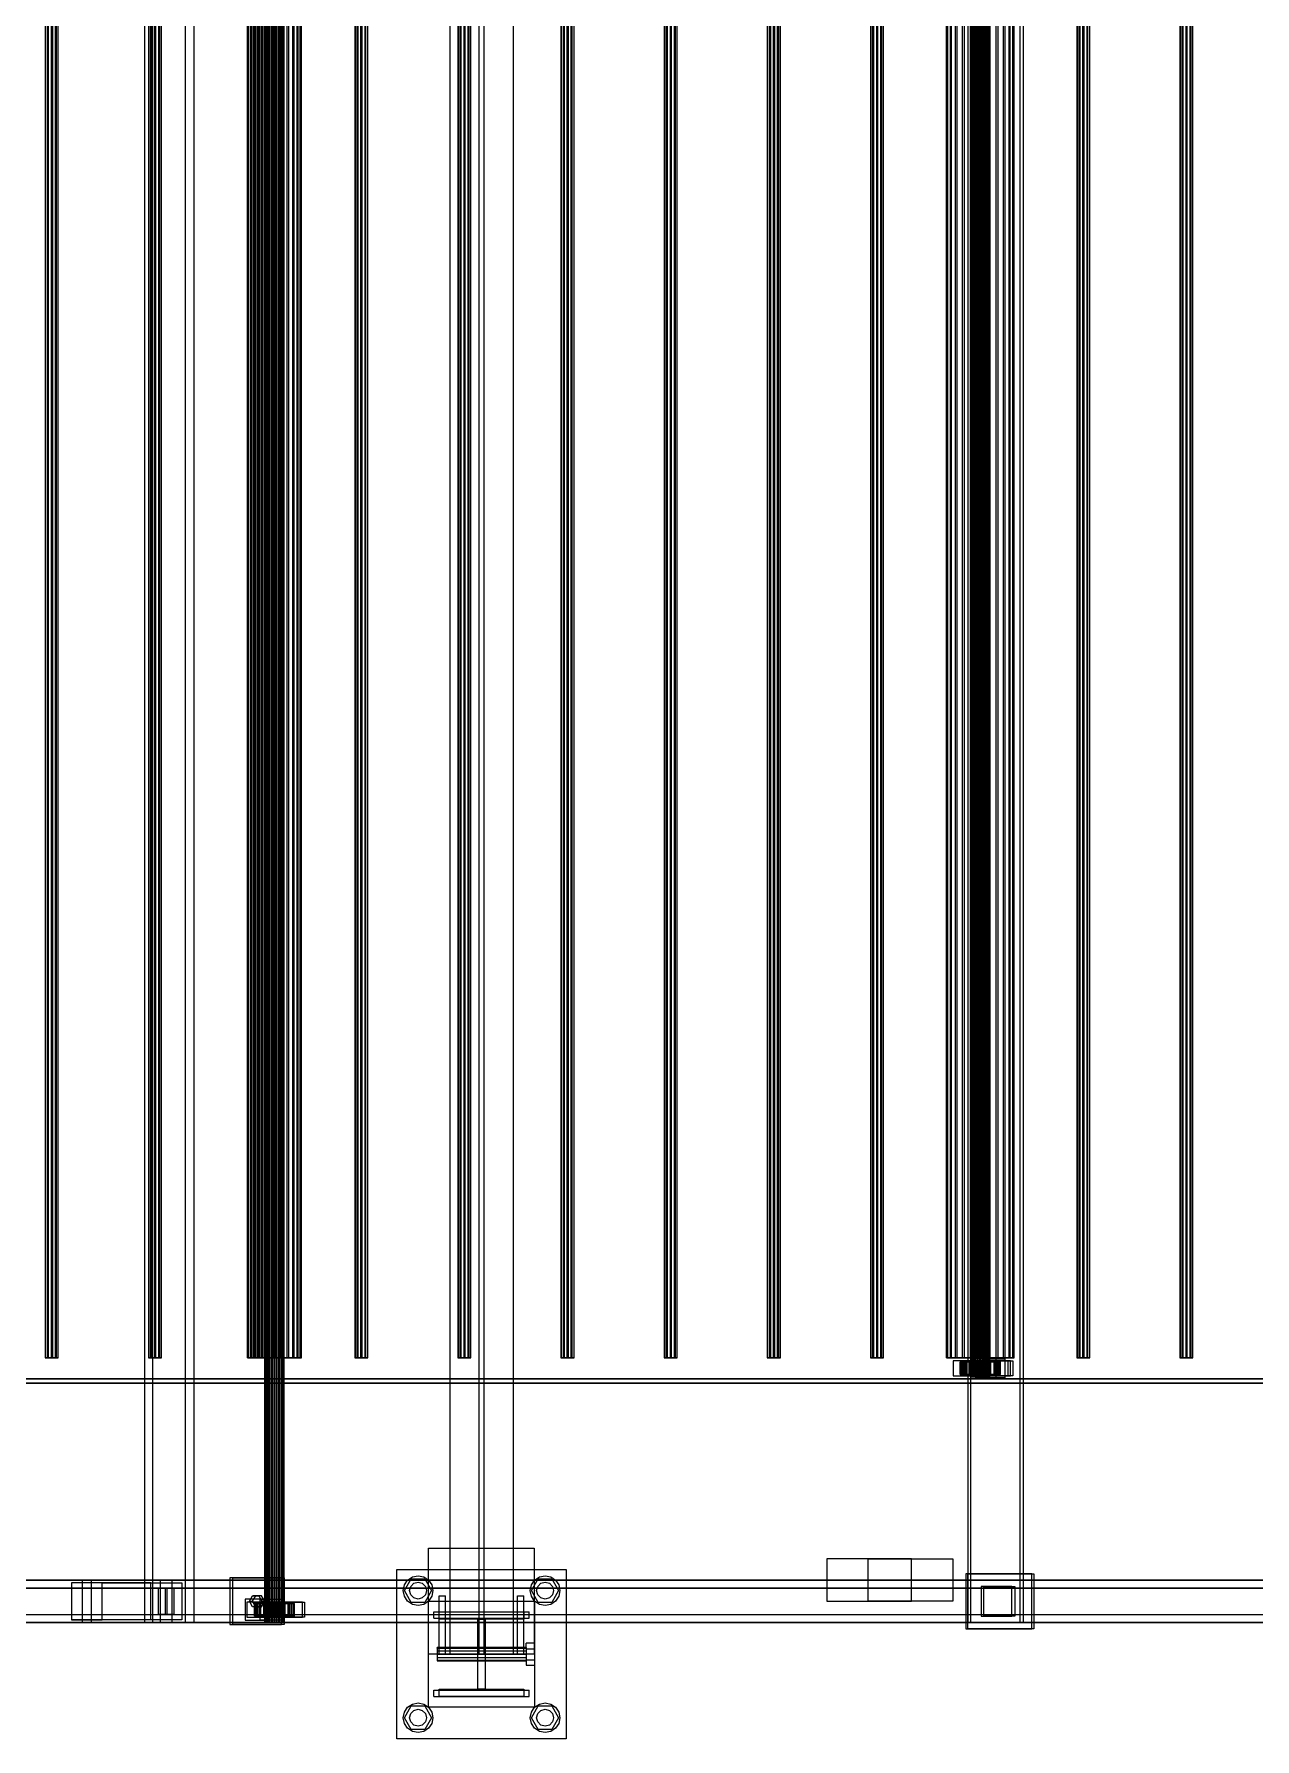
# Model space of a CAD drawing. Header units: millimetres. Extents: x -1970 to 59977, y -65068 to 6837.
# Drawn here: x 29737 to 30891, y -19610 to -18000 of the extents above; entities that cross this region are included whole.
import ezdxf

# ---------------------------------------------------------------- set-up
doc = ezdxf.new("R2010")
doc.units = ezdxf.units.MM
doc.layers.add('superior_C03', color=7, linetype='Continuous', lineweight=0)

msp = doc.modelspace()

# ---------------------------------------------------------------- linework, layer by layer
at = {"layer": 'superior_C03'}
for p, q in [((30130.182, -16470), (30130.182, -19530)), ((30157.682, -16470), (30157.682, -19530)), ((30162.682, -19530), (30162.682, -16470)), ((30190.182, -19530), (30190.182, -16470)), ((29841.618, -16500), (29841.618, -19500)), ((29849.479, -19500), (29849.479, -16500)), ((29880.597, -19500), (29880.597, -16500)), ((29888.457, -16500), (29888.457, -19500)), ((29955.565, -19500), (29955.565, -16500)), ((29955.789, -19500), (29955.789, -16500)), ((29955.954, -19500), (29955.954, -16500)), ((29956.611, -19500), (29956.611, -16500)), ((29956.929, -19500), (29956.929, -16500)), ((29957.975, -19500), (29957.975, -16500)), ((29958.424, -19500), (29958.424, -16500)), ((29959.787, -19500), (29959.787, -16500)), ((29960.337, -19500), (29960.337, -16500)), ((29961.925, -19500), (29961.925, -16500)), ((29962.538, -19500), (29962.538, -16500)), ((29964.242, -19500), (29964.242, -16500)), ((29964.877, -19500), (29964.877, -16500)), ((29966.581, -19500), (29966.581, -16500)), ((29967.194, -19500), (29967.194, -16500)), ((29968.782, -19500), (29968.782, -16500)), ((29969.332, -19500), (29969.332, -16500)), ((29970.695, -19500), (29970.695, -16500)), ((29971.144, -19500), (29971.144, -16500)), ((29972.19, -19500), (29972.19, -16500)), ((29972.508, -19500), (29972.508, -16500)), ((29973.165, -19500), (29973.165, -16500)), ((29973.33, -16500), (29973.33, -19500)), ((29973.554, -19500), (29973.554, -16500)), ((30619.631, -16500), (30619.631, -19500)), ((30622.326, -19500), (30622.326, -16500)), ((30669.133, -19500), (30669.133, -16500)), ((30671.828, -16500), (30671.828, -19500)), ((30622.362, -19268), (30622.362, -16732)), ((30622.587, -19268), (30622.587, -16732)), ((30622.751, -19268), (30622.751, -16732)), ((30623.409, -19268), (30623.409, -16732)), ((30623.726, -19268), (30623.726, -16732)), ((30624.772, -19268), (30624.772, -16732)), ((30625.221, -19268), (30625.221, -16732)), ((30626.585, -19268), (30626.585, -16732)), ((30627.135, -19268), (30627.135, -16732)), ((30628.722, -19268), (30628.722, -16732)), ((30629.336, -19268), (30629.336, -16732)), ((30631.039, -19268), (30631.039, -16732)), ((30631.674, -19268), (30631.674, -16732)), ((30633.378, -19268), (30633.378, -16732)), ((30633.991, -19268), (30633.991, -16732)), ((30635.579, -19268), (30635.579, -16732)), ((30636.129, -19268), (30636.129, -16732)), ((30637.492, -19268), (30637.492, -16732)), ((30637.941, -19268), (30637.941, -16732)), ((30638.987, -19268), (30638.987, -16732)), ((30639.305, -19268), (30639.305, -16732)), ((30639.963, -19268), (30639.963, -16732)), ((30640.127, -16732), (30640.127, -19268)), ((30640.351, -19268), (30640.351, -16732)), ((29747.943, -16750), (29747.943, -19250)), ((29748.286, -16750), (29748.286, -19250)), ((29749.963, -16750), (29749.963, -19250)), ((29750.862, -16750), (29750.862, -19250)), ((29753.575, -16750), (29753.575, -19250)), ((29754.686, -16750), (29754.686, -19250)), ((29757.399, -16750), (29757.399, -19250)), ((29758.298, -16750), (29758.298, -19250)), ((29759.975, -16750), (29759.975, -19250)), ((29760.318, -19250), (29760.318, -16750)), ((29845.388, -16750), (29845.388, -19250)), ((29845.732, -16750), (29845.732, -19250)), ((29847.408, -16750), (29847.408, -19250)), ((29848.308, -16750), (29848.308, -19250)), ((29851.02, -16750), (29851.02, -19250)), ((29852.132, -16750), (29852.132, -19250)), ((29854.845, -16750), (29854.845, -19250)), ((29855.744, -16750), (29855.744, -19250)), ((29857.42, -16750), (29857.42, -19250)), ((29857.764, -19250), (29857.764, -16750)), ((29939.175, -19250), (29939.175, -16750)), ((29939.808, -19250), (29939.808, -16750)), ((29940.272, -19250), (29940.272, -16750)), ((29942.128, -19250), (29942.128, -16750)), ((29942.834, -16750), (29942.834, -19250)), ((29943.024, -19250), (29943.024, -16750)), ((29943.178, -16750), (29943.178, -19250)), ((29944.854, -16750), (29944.854, -19250)), ((29945.753, -16750), (29945.753, -19250)), ((29945.976, -19250), (29945.976, -16750)), ((29947.244, -19250), (29947.244, -16750)), ((29948.466, -16750), (29948.466, -19250)), ((29949.578, -16750), (29949.578, -19250)), ((29951.091, -19250), (29951.091, -16750)), ((29952.29, -16750), (29952.29, -19250)), ((29952.644, -19250), (29952.644, -16750)), ((29953.19, -16750), (29953.19, -19250)), ((29954.866, -16750), (29954.866, -19250)), ((29955.21, -19250), (29955.21, -16750)), ((29957.124, -19250), (29957.124, -16750)), ((29958.855, -19250), (29958.855, -16750)), ((29963.663, -19250), (29963.663, -16750)), ((29965.456, -19250), (29965.456, -16750)), ((29970.264, -19250), (29970.264, -16750)), ((29971.995, -19250), (29971.995, -16750)), ((29976.475, -19250), (29976.475, -16750)), ((29978.028, -19250), (29978.028, -16750)), ((29981.875, -19250), (29981.875, -16750)), ((29983.143, -19250), (29983.143, -16750)), ((29986.095, -19250), (29986.095, -16750)), ((29986.991, -19250), (29986.991, -16750)), ((29988.847, -19250), (29988.847, -16750)), ((29989.311, -16750), (29989.311, -19250)), ((29989.944, -19250), (29989.944, -16750)), ((30040.28, -16750), (30040.28, -19250)), ((30040.623, -16750), (30040.623, -19250)), ((30042.3, -16750), (30042.3, -19250)), ((30043.199, -16750), (30043.199, -19250)), ((30045.912, -16750), (30045.912, -19250)), ((30047.023, -16750), (30047.023, -19250)), ((30049.736, -16750), (30049.736, -19250)), ((30050.635, -16750), (30050.635, -19250)), ((30052.312, -16750), (30052.312, -19250)), ((30052.655, -19250), (30052.655, -16750)), ((30137.725, -16750), (30137.725, -19250)), ((30138.069, -16750), (30138.069, -19250)), ((30139.745, -16750), (30139.745, -19250)), ((30140.645, -16750), (30140.645, -19250)), ((30143.357, -16750), (30143.357, -19250)), ((30144.469, -16750), (30144.469, -19250)), ((30147.182, -16750), (30147.182, -19250)), ((30148.081, -16750), (30148.081, -19250)), ((30149.757, -16750), (30149.757, -19250)), ((30150.101, -19250), (30150.101, -16750)), ((30235.171, -16750), (30235.171, -19250)), ((30235.515, -16750), (30235.515, -19250)), ((30237.191, -16750), (30237.191, -19250)), ((30238.09, -16750), (30238.09, -19250)), ((30240.803, -16750), (30240.803, -19250)), ((30241.915, -16750), (30241.915, -19250)), ((30244.627, -16750), (30244.627, -19250)), ((30245.527, -16750), (30245.527, -19250)), ((30247.203, -16750), (30247.203, -19250)), ((30247.547, -19250), (30247.547, -16750)), ((30332.617, -16750), (30332.617, -19250)), ((30332.96, -16750), (30332.96, -19250)), ((30334.637, -16750), (30334.637, -19250)), ((30335.536, -16750), (30335.536, -19250)), ((30338.249, -16750), (30338.249, -19250)), ((30339.36, -16750), (30339.36, -19250)), ((30342.073, -16750), (30342.073, -19250)), ((30342.972, -16750), (30342.972, -19250)), ((30344.649, -16750), (30344.649, -19250)), ((30344.992, -19250), (30344.992, -16750)), ((30430.062, -16750), (30430.062, -19250)), ((30430.406, -16750), (30430.406, -19250)), ((30432.082, -16750), (30432.082, -19250)), ((30432.982, -16750), (30432.982, -19250)), ((30435.694, -16750), (30435.694, -19250)), ((30436.806, -16750), (30436.806, -19250)), ((30439.519, -16750), (30439.519, -19250)), ((30440.418, -16750), (30440.418, -19250)), ((30442.094, -16750), (30442.094, -19250)), ((30442.438, -19250), (30442.438, -16750)), ((30527.508, -16750), (30527.508, -19250)), ((30527.852, -16750), (30527.852, -19250)), ((30529.528, -16750), (30529.528, -19250)), ((30530.427, -16750), (30530.427, -19250)), ((30533.14, -16750), (30533.14, -19250)), ((30534.252, -16750), (30534.252, -19250)), ((30536.964, -16750), (30536.964, -19250)), ((30537.864, -16750), (30537.864, -19250)), ((30539.54, -16750), (30539.54, -19250)), ((30539.884, -19250), (30539.884, -16750)), ((30599.377, -19250), (30599.377, -16750)), ((30600.174, -19250), (30600.174, -16750)), ((30600.759, -19250), (30600.759, -16750)), ((30603.097, -19250), (30603.097, -16750)), ((30604.226, -19250), (30604.226, -16750)), ((30607.945, -19250), (30607.945, -16750)), ((30609.542, -19250), (30609.542, -16750)), ((30614.389, -19250), (30614.389, -16750)), ((30616.345, -19250), (30616.345, -16750)), ((30621.989, -19250), (30621.989, -16750)), ((30624.17, -19250), (30624.17, -16750)), ((30624.954, -16750), (30624.954, -19250)), ((30625.297, -16750), (30625.297, -19250)), ((30626.974, -16750), (30626.974, -19250)), ((30627.873, -16750), (30627.873, -19250)), ((30630.228, -19250), (30630.228, -16750)), ((30630.586, -16750), (30630.586, -19250)), ((30631.697, -16750), (30631.697, -19250)), ((30632.486, -19250), (30632.486, -16750)), ((30634.41, -16750), (30634.41, -19250)), ((30635.309, -16750), (30635.309, -19250)), ((30636.986, -16750), (30636.986, -19250)), ((30637.329, -19250), (30637.329, -16750)), ((30638.543, -19250), (30638.543, -16750)), ((30640.725, -19250), (30640.725, -16750)), ((30646.369, -19250), (30646.369, -16750)), ((30648.325, -19250), (30648.325, -16750)), ((30653.172, -19250), (30653.172, -16750)), ((30654.769, -19250), (30654.769, -16750)), ((30658.488, -19250), (30658.488, -16750)), ((30659.617, -19250), (30659.617, -16750)), ((30661.955, -19250), (30661.955, -16750)), ((30662.539, -16750), (30662.539, -19250)), ((30663.337, -19250), (30663.337, -16750)), ((30722.399, -16750), (30722.399, -19250)), ((30722.743, -16750), (30722.743, -19250)), ((30724.419, -16750), (30724.419, -19250)), ((30725.319, -16750), (30725.319, -19250)), ((30728.031, -16750), (30728.031, -19250)), ((30729.143, -16750), (30729.143, -19250)), ((30731.855, -16750), (30731.855, -19250)), ((30732.755, -16750), (30732.755, -19250)), ((30734.431, -16750), (30734.431, -19250)), ((30734.775, -19250), (30734.775, -16750)), ((30819.845, -16750), (30819.845, -19250)), ((30820.188, -16750), (30820.188, -19250)), ((30821.865, -16750), (30821.865, -19250)), ((30822.764, -16750), (30822.764, -19250)), ((30825.477, -16750), (30825.477, -19250)), ((30826.589, -16750), (30826.589, -19250)), ((30829.301, -16750), (30829.301, -19250)), ((30830.201, -16750), (30830.201, -19250)), ((30831.877, -16750), (30831.877, -19250)), ((30832.221, -19250), (30832.221, -16750)), ((29748.286, -19250), (29747.943, -19250)), ((29747.943, -19250), (29749.963, -19250)), ((29750.862, -19250), (29748.286, -19250)), ((29749.963, -19250), (29753.575, -19250)), ((29754.686, -19250), (29750.862, -19250)), ((29753.575, -19250), (29757.399, -19250)), ((29758.298, -19250), (29754.686, -19250)), ((29757.399, -19250), (29759.975, -19250)), ((29760.318, -19250), (29758.298, -19250)), ((29759.975, -19250), (29760.318, -19250)), ((29845.732, -19250), (29845.388, -19250)), ((29845.388, -19250), (29847.408, -19250)), ((29848.308, -19250), (29845.732, -19250)), ((29847.408, -19250), (29851.02, -19250)), ((29852.132, -19250), (29848.308, -19250)), ((29851.02, -19250), (29854.845, -19250)), ((29855.744, -19250), (29852.132, -19250)), ((29854.845, -19250), (29857.42, -19250)), ((29857.764, -19250), (29855.744, -19250)), ((29857.42, -19250), (29857.764, -19250)), ((29939.808, -19250), (29939.175, -19250)), ((29939.175, -19250), (29940.272, -19250)), ((29942.128, -19250), (29939.808, -19250)), ((29940.272, -19250), (29943.024, -19250)), ((29945.976, -19250), (29942.128, -19250)), ((29943.178, -19250), (29942.834, -19250)), ((29942.834, -19250), (29944.854, -19250)), ((29943.024, -19250), (29947.244, -19250)), ((29945.753, -19250), (29943.178, -19250)), ((29944.854, -19250), (29948.466, -19250)), ((29949.578, -19250), (29945.753, -19250)), ((29951.091, -19250), (29945.976, -19250)), ((29947.244, -19250), (29952.644, -19250)), ((29948.466, -19250), (29952.29, -19250)), ((29953.19, -19250), (29949.578, -19250)), ((29957.124, -19250), (29951.091, -19250)), ((29952.29, -19250), (29954.866, -19250)), ((29952.644, -19250), (29958.855, -19250)), ((29955.21, -19250), (29953.19, -19250)), ((29954.866, -19250), (29955.21, -19250)), ((29963.663, -19250), (29957.124, -19250)), ((29958.855, -19250), (29965.456, -19250)), ((29970.264, -19250), (29963.663, -19250)), ((29965.456, -19250), (29971.995, -19250)), ((29976.475, -19250), (29970.264, -19250)), ((29971.995, -19250), (29978.028, -19250)), ((29981.875, -19250), (29976.475, -19250)), ((29978.028, -19250), (29983.143, -19250)), ((29986.095, -19250), (29981.875, -19250)), ((29983.143, -19250), (29986.991, -19250)), ((29988.847, -19250), (29986.095, -19250)), ((29986.991, -19250), (29989.311, -19250)), ((29989.944, -19250), (29988.847, -19250)), ((29989.311, -19250), (29989.944, -19250)), ((30040.623, -19250), (30040.28, -19250)), ((30040.28, -19250), (30042.3, -19250)), ((30043.199, -19250), (30040.623, -19250)), ((30042.3, -19250), (30045.912, -19250)), ((30047.023, -19250), (30043.199, -19250)), ((30045.912, -19250), (30049.736, -19250)), ((30050.635, -19250), (30047.023, -19250)), ((30049.736, -19250), (30052.312, -19250)), ((30052.655, -19250), (30050.635, -19250)), ((30052.312, -19250), (30052.655, -19250)), ((30138.069, -19250), (30137.725, -19250)), ((30137.725, -19250), (30139.745, -19250)), ((30140.645, -19250), (30138.069, -19250)), ((30139.745, -19250), (30143.357, -19250)), ((30144.469, -19250), (30140.645, -19250)), ((30143.357, -19250), (30147.182, -19250)), ((30148.081, -19250), (30144.469, -19250)), ((30147.182, -19250), (30149.757, -19250)), ((30150.101, -19250), (30148.081, -19250)), ((30149.757, -19250), (30150.101, -19250)), ((30235.515, -19250), (30235.171, -19250)), ((30235.171, -19250), (30237.191, -19250)), ((30238.09, -19250), (30235.515, -19250)), ((30237.191, -19250), (30240.803, -19250)), ((30241.915, -19250), (30238.09, -19250)), ((30240.803, -19250), (30244.627, -19250)), ((30245.527, -19250), (30241.915, -19250)), ((30244.627, -19250), (30247.203, -19250)), ((30247.547, -19250), (30245.527, -19250)), ((30247.203, -19250), (30247.547, -19250)), ((30332.96, -19250), (30332.617, -19250)), ((30332.617, -19250), (30334.637, -19250)), ((30335.536, -19250), (30332.96, -19250)), ((30334.637, -19250), (30338.249, -19250)), ((30339.36, -19250), (30335.536, -19250)), ((30338.249, -19250), (30342.073, -19250)), ((30342.972, -19250), (30339.36, -19250)), ((30342.073, -19250), (30344.649, -19250)), ((30344.992, -19250), (30342.972, -19250)), ((30344.649, -19250), (30344.992, -19250)), ((30430.406, -19250), (30430.062, -19250)), ((30430.062, -19250), (30432.082, -19250)), ((30432.982, -19250), (30430.406, -19250)), ((30432.082, -19250), (30435.694, -19250)), ((30436.806, -19250), (30432.982, -19250)), ((30435.694, -19250), (30439.519, -19250)), ((30440.418, -19250), (30436.806, -19250)), ((30439.519, -19250), (30442.094, -19250)), ((30442.438, -19250), (30440.418, -19250)), ((30442.094, -19250), (30442.438, -19250)), ((30527.852, -19250), (30527.508, -19250)), ((30527.508, -19250), (30529.528, -19250)), ((30530.427, -19250), (30527.852, -19250)), ((30529.528, -19250), (30533.14, -19250)), ((30534.252, -19250), (30530.427, -19250)), ((30533.14, -19250), (30536.964, -19250)), ((30537.864, -19250), (30534.252, -19250)), ((30536.964, -19250), (30539.54, -19250)), ((30539.884, -19250), (30537.864, -19250)), ((30539.54, -19250), (30539.884, -19250)), ((30600.174, -19250), (30599.377, -19250)), ((30599.377, -19250), (30600.759, -19250)), ((30603.097, -19250), (30600.174, -19250)), ((30600.759, -19250), (30604.226, -19250)), ((30607.945, -19250), (30603.097, -19250)), ((30604.226, -19250), (30609.542, -19250)), ((30615.473, -19253), (30605.728, -19253)), ((30605.728, -19253), (30605.728, -19267)), ((30616.508, -19253), (30605.728, -19253)), ((30614.389, -19250), (30607.945, -19250)), ((30609.542, -19250), (30616.345, -19250)), ((30613.189, -19254), (30612.369, -19254)), ((30612.369, -19254), (30622.362, -19254)), ((30612.369, -19266), (30612.369, -19254)), ((30612.369, -19254), (30612.842, -19254)), ((30612.842, -19254), (30622.587, -19254)), ((30612.842, -19266), (30612.842, -19254)), ((30612.842, -19254), (30614.577, -19254)), ((30659.909, -19253), (30613.135, -19253)), ((30613.135, -19253), (30613.135, -19267)), ((30615.381, -19253), (30613.135, -19253)), ((30615.248, -19254), (30613.189, -19254)), ((30613.189, -19254), (30622.751, -19254)), ((30613.189, -19266), (30613.189, -19254)), ((30621.989, -19250), (30614.389, -19250)), ((30614.577, -19254), (30623.409, -19254)), ((30614.577, -19266), (30614.577, -19254)), ((30614.577, -19254), (30617.456, -19254)), ((30618.404, -19254), (30615.248, -19254)), ((30615.248, -19254), (30623.726, -19254)), ((30615.248, -19266), (30615.248, -19254)), ((30615.381, -19267), (30615.381, -19253)), ((30615.381, -19253), (30662.155, -19253)), ((30615.473, -19267), (30615.473, -19253)), ((30615.473, -19253), (30626.252, -19253)), ((30616.345, -19250), (30624.17, -19250)), ((30616.508, -19267), (30616.508, -19253)), ((30616.508, -19253), (30626.252, -19253)), ((30617.456, -19254), (30624.772, -19254)), ((30617.456, -19266), (30617.456, -19254)), ((30617.456, -19254), (30621.282, -19254)), ((30622.443, -19254), (30618.404, -19254)), ((30618.404, -19254), (30625.221, -19254)), ((30618.404, -19266), (30618.404, -19254)), ((30621.282, -19254), (30626.585, -19254)), ((30621.282, -19266), (30621.282, -19254)), ((30621.282, -19254), (30625.795, -19254)), ((30630.228, -19250), (30621.989, -19250)), ((30622.362, -19254), (30622.751, -19254)), ((30622.362, -19254), (30622.362, -19266)), ((30622.587, -19254), (30622.362, -19254)), ((30627.09, -19254), (30622.443, -19254)), ((30622.443, -19254), (30627.135, -19254)), ((30622.443, -19266), (30622.443, -19254)), ((30622.587, -19254), (30622.587, -19266)), ((30623.409, -19254), (30622.587, -19254)), ((30622.751, -19254), (30623.726, -19254)), ((30622.751, -19254), (30622.751, -19266)), ((30623.409, -19254), (30623.409, -19266)), ((30624.772, -19254), (30623.409, -19254)), ((30623.726, -19254), (30625.221, -19254)), ((30623.726, -19254), (30623.726, -19266)), ((30624.17, -19250), (30632.486, -19250)), ((30624.772, -19254), (30624.772, -19266)), ((30626.585, -19254), (30624.772, -19254)), ((30625.297, -19250), (30624.954, -19250)), ((30624.954, -19250), (30626.974, -19250)), ((30625.221, -19254), (30627.135, -19254)), ((30625.221, -19254), (30625.221, -19266)), ((30627.873, -19250), (30625.297, -19250)), ((30625.795, -19254), (30628.722, -19254)), ((30625.795, -19266), (30625.795, -19254)), ((30625.795, -19254), (30630.686, -19254)), ((30626.252, -19253), (30626.252, -19267)), ((30626.585, -19254), (30626.585, -19266)), ((30628.722, -19254), (30626.585, -19254)), ((30646.267, -19251), (30626.778, -19251)), ((30626.778, -19251), (30626.778, -19269)), ((30634.862, -19251), (30626.778, -19251)), ((30626.974, -19250), (30630.586, -19250)), ((30632.027, -19254), (30627.09, -19254)), ((30627.09, -19254), (30629.336, -19254)), ((30627.09, -19266), (30627.09, -19254)), ((30627.135, -19254), (30629.336, -19254)), ((30627.135, -19254), (30627.135, -19266)), ((30631.697, -19250), (30627.873, -19250)), ((30628.722, -19254), (30628.722, -19266)), ((30631.039, -19254), (30628.722, -19254)), ((30629.336, -19254), (30631.674, -19254)), ((30629.336, -19254), (30629.336, -19266)), ((30638.543, -19250), (30630.228, -19250)), ((30630.586, -19250), (30634.41, -19250)), ((30630.686, -19254), (30631.039, -19254)), ((30630.686, -19266), (30630.686, -19254)), ((30630.686, -19254), (30635.624, -19254)), ((30631.039, -19254), (30631.039, -19266)), ((30633.378, -19254), (30631.039, -19254)), ((30632.027, -19254), (30631.674, -19254)), ((30631.674, -19254), (30633.991, -19254)), ((30631.674, -19254), (30631.674, -19266)), ((30635.309, -19250), (30631.697, -19250)), ((30636.919, -19254), (30632.027, -19254)), ((30632.027, -19266), (30632.027, -19254)), ((30632.486, -19250), (30640.725, -19250)), ((30635.624, -19254), (30633.378, -19254)), ((30633.378, -19254), (30633.378, -19266)), ((30635.579, -19254), (30633.378, -19254)), ((30636.919, -19254), (30633.991, -19254)), ((30633.991, -19254), (30636.129, -19254)), ((30633.991, -19254), (30633.991, -19266)), ((30634.41, -19250), (30636.986, -19250)), ((30634.862, -19269), (30634.862, -19251)), ((30634.862, -19251), (30654.351, -19251)), ((30637.329, -19250), (30635.309, -19250)), ((30640.27, -19254), (30635.579, -19254)), ((30635.579, -19254), (30635.579, -19266)), ((30637.492, -19254), (30635.579, -19254)), ((30635.624, -19266), (30635.624, -19254)), ((30635.624, -19254), (30640.27, -19254)), ((30641.432, -19254), (30636.129, -19254)), ((30636.129, -19254), (30637.941, -19254)), ((30636.129, -19254), (30636.129, -19266)), ((30646.655, -19253), (30636.911, -19253)), ((30636.911, -19253), (30636.911, -19267)), ((30647.69, -19253), (30636.911, -19253)), ((30641.432, -19254), (30636.919, -19254)), ((30636.919, -19266), (30636.919, -19254)), ((30636.986, -19250), (30637.329, -19250)), ((30644.309, -19254), (30637.492, -19254)), ((30637.492, -19254), (30637.492, -19266)), ((30638.987, -19254), (30637.492, -19254)), ((30645.258, -19254), (30637.941, -19254)), ((30637.941, -19254), (30639.305, -19254)), ((30637.941, -19254), (30637.941, -19266)), ((30646.369, -19250), (30638.543, -19250)), ((30647.466, -19254), (30638.987, -19254)), ((30638.987, -19254), (30638.987, -19266)), ((30639.963, -19254), (30638.987, -19254)), ((30648.136, -19254), (30639.305, -19254)), ((30639.305, -19254), (30640.127, -19254)), ((30639.305, -19254), (30639.305, -19266)), ((30649.524, -19254), (30639.963, -19254)), ((30639.963, -19254), (30639.963, -19266)), ((30640.351, -19254), (30639.963, -19254)), ((30640.127, -19254), (30649.872, -19254)), ((30640.127, -19266), (30640.127, -19254)), ((30640.127, -19254), (30640.351, -19254)), ((30640.27, -19266), (30640.27, -19254)), ((30640.27, -19254), (30644.309, -19254)), ((30650.345, -19254), (30640.351, -19254)), ((30640.351, -19254), (30640.351, -19266)), ((30640.725, -19250), (30648.325, -19250)), ((30645.258, -19254), (30641.432, -19254)), ((30641.432, -19266), (30641.432, -19254)), ((30644.309, -19266), (30644.309, -19254)), ((30644.309, -19254), (30647.466, -19254)), ((30648.136, -19254), (30645.258, -19254)), ((30645.258, -19266), (30645.258, -19254)), ((30646.267, -19269), (30646.267, -19251)), ((30646.267, -19251), (30654.351, -19251)), ((30653.172, -19250), (30646.369, -19250)), ((30646.655, -19267), (30646.655, -19253)), ((30646.655, -19253), (30657.435, -19253)), ((30647.466, -19266), (30647.466, -19254)), ((30647.466, -19254), (30649.524, -19254)), ((30647.69, -19267), (30647.69, -19253)), ((30647.69, -19253), (30657.435, -19253)), ((30649.872, -19254), (30648.136, -19254)), ((30648.136, -19266), (30648.136, -19254)), ((30648.325, -19250), (30654.769, -19250)), ((30649.524, -19266), (30649.524, -19254)), ((30649.524, -19254), (30650.345, -19254)), ((30649.872, -19254), (30649.872, -19266)), ((30650.345, -19254), (30649.872, -19254)), ((30650.345, -19266), (30650.345, -19254)), ((30658.488, -19250), (30653.172, -19250)), ((30654.351, -19251), (30654.351, -19269)), ((30654.769, -19250), (30659.617, -19250)), ((30657.435, -19253), (30657.435, -19267)), ((30661.955, -19250), (30658.488, -19250)), ((30659.617, -19250), (30662.539, -19250)), ((30659.909, -19267), (30659.909, -19253)), ((30659.909, -19253), (30662.155, -19253)), ((30663.337, -19250), (30661.955, -19250)), ((30662.155, -19253), (30662.155, -19267)), ((30662.539, -19250), (30663.337, -19250)), ((30722.743, -19250), (30722.399, -19250)), ((30722.399, -19250), (30724.419, -19250)), ((30725.319, -19250), (30722.743, -19250)), ((30724.419, -19250), (30728.031, -19250)), ((30729.143, -19250), (30725.319, -19250)), ((30728.031, -19250), (30731.855, -19250)), ((30732.755, -19250), (30729.143, -19250)), ((30731.855, -19250), (30734.431, -19250)), ((30734.775, -19250), (30732.755, -19250)), ((30734.431, -19250), (30734.775, -19250)), ((30820.188, -19250), (30819.845, -19250)), ((30819.845, -19250), (30821.865, -19250)), ((30822.764, -19250), (30820.188, -19250)), ((30821.865, -19250), (30825.477, -19250)), ((30826.589, -19250), (30822.764, -19250)), ((30825.477, -19250), (30829.301, -19250)), ((30830.201, -19250), (30826.589, -19250)), ((30829.301, -19250), (30831.877, -19250)), ((30832.221, -19250), (30830.201, -19250)), ((30831.877, -19250), (30832.221, -19250)), ((38691.362, -19270), (27582.557, -19270)), ((27583.456, -19270), (38692.26, -19270)), ((27611.752, -19270), (38720.557, -19270)), ((30605.728, -19267), (30615.473, -19267)), ((30605.728, -19267), (30616.508, -19267)), ((30622.362, -19266), (30612.369, -19266)), ((30612.369, -19266), (30613.189, -19266)), ((30612.842, -19266), (30612.369, -19266)), ((30622.587, -19266), (30612.842, -19266)), ((30614.577, -19266), (30612.842, -19266)), ((30613.135, -19267), (30659.909, -19267)), ((30613.135, -19267), (30615.381, -19267)), ((30622.751, -19266), (30613.189, -19266)), ((30613.189, -19266), (30615.248, -19266)), ((30623.409, -19266), (30614.577, -19266)), ((30617.456, -19266), (30614.577, -19266)), ((30623.726, -19266), (30615.248, -19266)), ((30615.248, -19266), (30618.404, -19266)), ((30662.155, -19267), (30615.381, -19267)), ((30626.252, -19267), (30615.473, -19267)), ((30626.252, -19267), (30616.508, -19267)), ((30624.772, -19266), (30617.456, -19266)), ((30621.282, -19266), (30617.456, -19266)), ((30625.221, -19266), (30618.404, -19266)), ((30618.404, -19266), (30622.443, -19266)), ((30626.585, -19266), (30621.282, -19266)), ((30625.795, -19266), (30621.282, -19266)), ((30622.751, -19266), (30622.362, -19266)), ((30622.362, -19266), (30622.587, -19266)), ((30622.587, -19268), (30622.362, -19268)), ((30622.362, -19268), (30622.751, -19268)), ((30627.135, -19266), (30622.443, -19266)), ((30622.443, -19266), (30627.09, -19266)), ((30622.587, -19266), (30623.409, -19266)), ((30623.409, -19268), (30622.587, -19268)), ((30623.726, -19266), (30622.751, -19266)), ((30622.751, -19268), (30623.726, -19268)), ((30623.409, -19266), (30624.772, -19266)), ((30624.772, -19268), (30623.409, -19268)), ((30625.221, -19266), (30623.726, -19266)), ((30623.726, -19268), (30625.221, -19268)), ((30624.772, -19266), (30626.585, -19266)), ((30626.585, -19268), (30624.772, -19268)), ((30627.135, -19266), (30625.221, -19266)), ((30625.221, -19268), (30627.135, -19268)), ((30628.722, -19266), (30625.795, -19266)), ((30630.686, -19266), (30625.795, -19266)), ((30626.585, -19266), (30628.722, -19266)), ((30628.722, -19268), (30626.585, -19268)), ((30626.778, -19269), (30646.267, -19269)), ((30634.862, -19269), (30626.778, -19269)), ((30629.336, -19266), (30627.09, -19266)), ((30627.09, -19266), (30632.027, -19266)), ((30629.336, -19266), (30627.135, -19266)), ((30627.135, -19268), (30629.336, -19268)), ((30628.722, -19266), (30631.039, -19266)), ((30631.039, -19268), (30628.722, -19268)), ((30631.674, -19266), (30629.336, -19266)), ((30629.336, -19268), (30631.674, -19268)), ((30631.039, -19266), (30630.686, -19266)), ((30635.624, -19266), (30630.686, -19266)), ((30631.039, -19266), (30633.378, -19266)), ((30633.378, -19268), (30631.039, -19268)), ((30633.991, -19266), (30631.674, -19266)), ((30631.674, -19266), (30632.027, -19266)), ((30631.674, -19268), (30633.991, -19268)), ((30632.027, -19266), (30636.919, -19266)), ((30633.378, -19266), (30635.624, -19266)), ((30633.378, -19266), (30635.579, -19266)), ((30635.579, -19268), (30633.378, -19268)), ((30636.129, -19266), (30633.991, -19266)), ((30633.991, -19266), (30636.919, -19266)), ((30633.991, -19268), (30636.129, -19268)), ((30654.351, -19269), (30634.862, -19269)), ((30635.579, -19266), (30640.27, -19266)), ((30635.579, -19266), (30637.492, -19266)), ((30637.492, -19268), (30635.579, -19268)), ((30640.27, -19266), (30635.624, -19266)), ((30637.941, -19266), (30636.129, -19266)), ((30636.129, -19266), (30641.432, -19266)), ((30636.129, -19268), (30637.941, -19268)), ((30636.911, -19267), (30646.655, -19267)), ((30636.911, -19267), (30647.69, -19267)), ((30636.919, -19266), (30641.432, -19266)), ((30637.492, -19266), (30644.309, -19266)), ((30637.492, -19266), (30638.987, -19266)), ((30638.987, -19268), (30637.492, -19268)), ((30639.305, -19266), (30637.941, -19266)), ((30637.941, -19266), (30645.258, -19266)), ((30637.941, -19268), (30639.305, -19268)), ((30638.987, -19266), (30647.466, -19266)), ((30638.987, -19266), (30639.963, -19266)), ((30639.963, -19268), (30638.987, -19268)), ((30640.127, -19266), (30639.305, -19266)), ((30639.305, -19266), (30648.136, -19266)), ((30639.305, -19268), (30640.127, -19268)), ((30639.963, -19266), (30649.524, -19266)), ((30639.963, -19266), (30640.351, -19266)), ((30640.351, -19268), (30639.963, -19268)), ((30649.872, -19266), (30640.127, -19266)), ((30640.351, -19266), (30640.127, -19266)), ((30640.127, -19268), (30640.351, -19268)), ((30644.309, -19266), (30640.27, -19266)), ((30640.351, -19266), (30650.345, -19266)), ((30641.432, -19266), (30645.258, -19266)), ((30647.466, -19266), (30644.309, -19266)), ((30645.258, -19266), (30648.136, -19266)), ((30654.351, -19269), (30646.267, -19269)), ((30657.435, -19267), (30646.655, -19267)), ((30649.524, -19266), (30647.466, -19266)), ((30657.435, -19267), (30647.69, -19267)), ((30648.136, -19266), (30649.872, -19266)), ((30650.345, -19266), (30649.524, -19266)), ((30649.872, -19266), (30650.345, -19266)), ((30662.155, -19267), (30659.909, -19267)), ((27582.557, -19274), (38691.362, -19274)), ((38720.557, -19274), (27611.752, -19274)), ((30109.957, -19530), (30109.957, -19430)), ((30109.957, -19430), (30209.957, -19430)), ((30209.957, -19430), (30209.957, -19530)), ((30525.416, -19440), (30486.438, -19440)), ((30486.438, -19440), (30486.438, -19480)), ((30566.387, -19440), (30486.438, -19440)), ((30525.416, -19480), (30525.416, -19440)), ((30525.416, -19440), (30605.365, -19440)), ((30566.387, -19480), (30566.387, -19440)), ((30566.387, -19440), (30605.365, -19440)), ((30605.365, -19440), (30605.365, -19480)), ((29782.73, -19460), (28613.383, -19460)), ((28622.366, -19460), (29791.713, -19460)), ((29856.616, -19460), (28687.268, -19460)), ((28698.497, -19460), (29867.845, -19460)), ((29801.839, -19462.5), (29772.605, -19462.5)), ((29772.605, -19462.5), (29772.605, -19497.5)), ((29847.614, -19462.5), (29772.605, -19462.5)), ((29782.73, -19460), (29782.73, -19500)), ((29791.713, -19460), (29782.73, -19460)), ((30952.078, -19460), (29782.73, -19460)), ((29791.713, -19500), (29791.713, -19460)), ((29791.713, -19460), (30961.061, -19460)), ((29801.839, -19497.5), (29801.839, -19462.5)), ((29801.839, -19462.5), (29876.847, -19462.5)), ((29847.614, -19497.5), (29847.614, -19462.5)), ((29847.614, -19462.5), (29876.847, -19462.5)), ((29856.616, -19460), (29856.616, -19500)), ((29867.845, -19460), (29856.616, -19460)), ((31025.964, -19460), (29856.616, -19460)), ((29867.845, -19500), (29867.845, -19460)), ((29867.845, -19460), (31037.193, -19460)), ((29876.847, -19462.5), (29876.847, -19497.5)), ((29971.09, -19458), (29922.367, -19458)), ((29922.367, -19458), (29922.367, -19502)), ((29925.062, -19458), (29922.367, -19458)), ((29925.062, -19502), (29925.062, -19458)), ((29925.062, -19458), (29973.784, -19458)), ((29971.09, -19502), (29971.09, -19458)), ((29971.09, -19458), (29973.784, -19458)), ((29973.784, -19458), (29973.784, -19502)), ((30080.182, -19610), (30080.182, -19450)), ((30080.182, -19450), (30240.182, -19450)), ((30086.182, -19470), (30087.247, -19464.642)), ((30087.247, -19464.642), (30090.282, -19460.101)), ((30087.382, -19470), (30093.782, -19458.915)), ((30090.282, -19460.101), (30094.824, -19457.066)), ((30093.254, -19466), (30096.182, -19463.072)), ((30093.782, -19458.915), (30106.582, -19458.915)), ((30094.824, -19457.066), (30100.182, -19456)), ((30096.182, -19463.072), (30100.182, -19462)), ((30100.182, -19456), (30105.539, -19457.066)), ((30100.182, -19462), (30104.182, -19463.072)), ((30104.182, -19463.072), (30107.11, -19466)), ((30105.539, -19457.066), (30110.081, -19460.101)), ((30106.582, -19458.915), (30112.982, -19470)), ((30110.081, -19460.101), (30113.116, -19464.642)), ((30113.116, -19464.642), (30114.182, -19470)), ((30206.182, -19470), (30207.247, -19464.642)), ((30207.247, -19464.642), (30210.282, -19460.101)), ((30207.382, -19470), (30213.782, -19458.915)), ((30210.282, -19460.101), (30214.824, -19457.066)), ((30213.254, -19466), (30216.182, -19463.072)), ((30213.782, -19458.915), (30226.582, -19458.915)), ((30214.824, -19457.066), (30220.182, -19456)), ((30216.182, -19463.072), (30220.182, -19462)), ((30220.182, -19456), (30225.539, -19457.066)), ((30220.182, -19462), (30224.182, -19463.072)), ((30224.182, -19463.072), (30227.11, -19466)), ((30225.539, -19457.066), (30230.081, -19460.101)), ((30226.582, -19458.915), (30232.982, -19470)), ((30230.081, -19460.101), (30233.116, -19464.642)), ((30233.116, -19464.642), (30234.182, -19470)), ((30240.182, -19450), (30240.182, -19610)), ((30680.056, -19454), (30617.691, -19454)), ((30617.691, -19454), (30617.691, -19506)), ((30619.488, -19454), (30617.691, -19454)), ((30619.488, -19506), (30619.488, -19454)), ((30619.488, -19454), (30681.853, -19454)), ((30680.056, -19506), (30680.056, -19454)), ((30680.056, -19454), (30681.853, -19454)), ((30681.853, -19454), (30681.853, -19506)), ((28617.2, -19467.5), (29861.556, -19467.5)), ((29862.904, -19467.5), (28618.548, -19467.5)), ((29855.066, -19467.5), (29869.395, -19467.5)), ((29855.066, -19492.5), (29855.066, -19467.5)), ((30949.405, -19467.5), (29855.066, -19467.5)), ((29861.556, -19492.5), (29861.556, -19467.5)), ((29861.556, -19467.5), (29862.904, -19467.5)), ((29862.904, -19467.5), (29862.904, -19492.5)), ((29869.395, -19467.5), (29869.395, -19492.5)), ((29869.395, -19467.5), (30963.734, -19467.5)), ((29956.473, -19478), (29936.984, -19478)), ((29936.984, -19478), (29936.984, -19498)), ((29950.997, -19478), (29936.984, -19478)), ((29950.099, -19481), (29938.405, -19481)), ((29938.405, -19481), (29938.405, -19495)), ((29947.838, -19481), (29938.405, -19481)), ((29940.881, -19480), (29943.805, -19474.804)), ((29943.805, -19485.196), (29940.881, -19480)), ((29940.881, -19480), (29943.576, -19480)), ((29946.5, -19474.804), (29943.576, -19480)), ((29943.576, -19480), (29946.5, -19485.196)), ((29943.805, -19474.804), (29949.652, -19474.804)), ((29946.5, -19474.804), (29943.805, -19474.804)), ((29991.014, -19481), (29946.189, -19481)), ((29946.189, -19481), (29946.189, -19495)), ((29947.986, -19481), (29946.189, -19481)), ((29952.346, -19474.804), (29946.5, -19474.804)), ((29947.838, -19495), (29947.838, -19481)), ((29947.838, -19481), (29959.531, -19481)), ((29947.986, -19495), (29947.986, -19481)), ((29947.986, -19481), (29992.811, -19481)), ((29949.652, -19474.804), (29952.575, -19480)), ((29952.346, -19474.804), (29949.652, -19474.804)), ((29952.575, -19480), (29949.652, -19485.196)), ((29950.099, -19495), (29950.099, -19481)), ((29950.099, -19481), (29959.531, -19481)), ((29950.997, -19498), (29950.997, -19478)), ((29950.997, -19478), (29970.486, -19478)), ((29955.27, -19480), (29952.346, -19474.804)), ((29952.346, -19485.196), (29955.27, -19480)), ((29955.27, -19480), (29952.575, -19480)), ((29956.473, -19498), (29956.473, -19478)), ((29956.473, -19478), (29970.486, -19478)), ((29959.531, -19481), (29959.531, -19495)), ((29981.281, -19481), (29969.588, -19481)), ((29969.588, -19481), (29969.588, -19495)), ((29979.02, -19481), (29969.588, -19481)), ((29970.486, -19478), (29970.486, -19498)), ((29979.02, -19495), (29979.02, -19481)), ((29979.02, -19481), (29990.714, -19481)), ((29981.281, -19495), (29981.281, -19481)), ((29981.281, -19481), (29990.714, -19481)), ((29990.714, -19481), (29990.714, -19495)), ((29991.014, -19495), (29991.014, -19481)), ((29991.014, -19481), (29992.811, -19481)), ((29992.811, -19481), (29992.811, -19495)), ((30087.247, -19475.358), (30086.182, -19470)), ((30090.282, -19479.899), (30087.247, -19475.358)), ((30093.782, -19481.085), (30087.382, -19470)), ((30094.824, -19482.934), (30090.282, -19479.899)), ((30092.182, -19470), (30093.254, -19466)), ((30093.254, -19474), (30092.182, -19470)), ((30096.182, -19476.928), (30093.254, -19474)), ((30100.182, -19478), (30096.182, -19476.928)), ((30104.182, -19476.928), (30100.182, -19478)), ((30107.11, -19474), (30104.182, -19476.928)), ((30110.081, -19479.899), (30105.539, -19482.934)), ((30112.982, -19470), (30106.582, -19481.085)), ((30107.11, -19466), (30108.182, -19470)), ((30108.182, -19470), (30107.11, -19474)), ((30113.116, -19475.358), (30110.081, -19479.899)), ((30110.182, -19580), (30110.182, -19480)), ((30110.182, -19480), (30210.182, -19480)), ((30114.182, -19470), (30113.116, -19475.358)), ((30120.182, -19530), (30120.182, -19475)), ((30120.182, -19475), (30126.182, -19475)), ((30126.182, -19530), (30126.182, -19475)), ((30194.182, -19530), (30194.182, -19475)), ((30194.182, -19475), (30200.182, -19475)), ((30200.182, -19530), (30200.182, -19475)), ((30207.247, -19475.358), (30206.182, -19470)), ((30210.282, -19479.899), (30207.247, -19475.358)), ((30213.782, -19481.085), (30207.382, -19470)), ((30210.182, -19480), (30210.182, -19580)), ((30214.824, -19482.934), (30210.282, -19479.899)), ((30212.182, -19470), (30213.254, -19466)), ((30213.254, -19474), (30212.182, -19470)), ((30216.182, -19476.928), (30213.254, -19474)), ((30220.182, -19478), (30216.182, -19476.928)), ((30224.182, -19476.928), (30220.182, -19478)), ((30227.11, -19474), (30224.182, -19476.928)), ((30230.081, -19479.899), (30225.539, -19482.934)), ((30232.982, -19470), (30226.582, -19481.085)), ((30227.11, -19466), (30228.182, -19470)), ((30228.182, -19470), (30227.11, -19474)), ((30233.116, -19475.358), (30230.081, -19479.899)), ((30234.182, -19470), (30233.116, -19475.358)), ((30486.438, -19480), (30525.416, -19480)), ((30486.438, -19480), (30566.387, -19480)), ((30605.365, -19480), (30525.416, -19480)), ((30605.365, -19480), (30566.387, -19480)), ((30661.245, -19466), (30632.011, -19466)), ((30632.011, -19466), (30632.011, -19494)), ((30634.706, -19466), (30632.011, -19466)), ((30634.706, -19494), (30634.706, -19466)), ((30634.706, -19466), (30663.94, -19466)), ((30661.245, -19494), (30661.245, -19466)), ((30661.245, -19466), (30663.94, -19466)), ((30663.94, -19466), (30663.94, -19494)), ((28617.2, -19492.5), (29861.556, -19492.5)), ((28618.548, -19492.5), (29862.904, -19492.5)), ((29869.395, -19492.5), (29855.066, -19492.5)), ((29855.066, -19492.5), (30949.405, -19492.5)), ((29862.904, -19492.5), (29861.556, -19492.5)), ((29869.395, -19492.5), (30963.734, -19492.5)), ((29938.405, -19495), (29950.099, -19495)), ((29938.405, -19495), (29947.838, -19495)), ((29949.652, -19485.196), (29943.805, -19485.196)), ((29946.5, -19485.196), (29943.805, -19485.196)), ((29946.392, -19482), (29945.571, -19482)), ((29945.571, -19482), (29955.565, -19482)), ((29945.571, -19494), (29945.571, -19482)), ((29945.571, -19482), (29946.045, -19482)), ((29955.565, -19494), (29945.571, -19494)), ((29945.571, -19494), (29946.392, -19494)), ((29946.045, -19494), (29945.571, -19494)), ((29946.045, -19482), (29955.789, -19482)), ((29946.045, -19494), (29946.045, -19482)), ((29946.045, -19482), (29947.78, -19482)), ((29955.789, -19494), (29946.045, -19494)), ((29947.78, -19494), (29946.045, -19494)), ((29946.189, -19495), (29991.014, -19495)), ((29946.189, -19495), (29947.986, -19495)), ((29948.45, -19482), (29946.392, -19482)), ((29946.392, -19482), (29955.954, -19482)), ((29946.392, -19494), (29946.392, -19482)), ((29955.954, -19494), (29946.392, -19494)), ((29946.392, -19494), (29948.45, -19494)), ((29946.5, -19485.196), (29952.346, -19485.196)), ((29947.78, -19482), (29956.611, -19482)), ((29947.78, -19494), (29947.78, -19482)), ((29947.78, -19482), (29950.659, -19482)), ((29956.611, -19494), (29947.78, -19494)), ((29950.659, -19494), (29947.78, -19494)), ((29959.531, -19495), (29947.838, -19495)), ((29992.811, -19495), (29947.986, -19495)), ((29951.607, -19482), (29948.45, -19482)), ((29948.45, -19482), (29956.929, -19482)), ((29948.45, -19494), (29948.45, -19482)), ((29956.929, -19494), (29948.45, -19494)), ((29948.45, -19494), (29951.607, -19494)), ((29952.346, -19485.196), (29949.652, -19485.196)), ((29959.531, -19495), (29950.099, -19495)), ((29950.659, -19482), (29957.975, -19482)), ((29950.659, -19494), (29950.659, -19482)), ((29950.659, -19482), (29954.485, -19482)), ((29957.975, -19494), (29950.659, -19494)), ((29954.485, -19494), (29950.659, -19494)), ((29955.646, -19482), (29951.607, -19482)), ((29951.607, -19482), (29958.424, -19482)), ((29951.607, -19494), (29951.607, -19482)), ((29958.424, -19494), (29951.607, -19494)), ((29951.607, -19494), (29955.646, -19494)), ((29954.485, -19482), (29959.787, -19482)), ((29954.485, -19494), (29954.485, -19482)), ((29954.485, -19482), (29958.997, -19482)), ((29959.787, -19494), (29954.485, -19494)), ((29958.997, -19494), (29954.485, -19494)), ((29955.565, -19482), (29955.954, -19482)), ((29955.565, -19482), (29955.565, -19494)), ((29955.789, -19482), (29955.565, -19482)), ((29955.954, -19494), (29955.565, -19494)), ((29955.565, -19494), (29955.789, -19494)), ((29960.293, -19482), (29955.646, -19482)), ((29955.646, -19482), (29960.337, -19482)), ((29955.646, -19494), (29955.646, -19482)), ((29960.337, -19494), (29955.646, -19494)), ((29955.646, -19494), (29960.293, -19494)), ((29955.789, -19482), (29955.789, -19494)), ((29956.611, -19482), (29955.789, -19482)), ((29955.789, -19494), (29956.611, -19494)), ((29955.954, -19482), (29956.929, -19482)), ((29955.954, -19482), (29955.954, -19494)), ((29956.929, -19494), (29955.954, -19494)), ((29956.611, -19482), (29956.611, -19494)), ((29957.975, -19482), (29956.611, -19482)), ((29956.611, -19494), (29957.975, -19494)), ((29956.929, -19482), (29958.424, -19482)), ((29956.929, -19482), (29956.929, -19494)), ((29958.424, -19494), (29956.929, -19494)), ((29957.975, -19482), (29957.975, -19494)), ((29959.787, -19482), (29957.975, -19482)), ((29957.975, -19494), (29959.787, -19494)), ((29958.424, -19482), (29960.337, -19482)), ((29958.424, -19482), (29958.424, -19494)), ((29960.337, -19494), (29958.424, -19494)), ((29958.997, -19482), (29961.925, -19482)), ((29958.997, -19494), (29958.997, -19482)), ((29958.997, -19482), (29963.889, -19482)), ((29961.925, -19494), (29958.997, -19494)), ((29963.889, -19494), (29958.997, -19494)), ((29959.787, -19482), (29959.787, -19494)), ((29961.925, -19482), (29959.787, -19482)), ((29959.787, -19494), (29961.925, -19494)), ((29965.23, -19482), (29960.293, -19482)), ((29960.293, -19482), (29962.538, -19482)), ((29960.293, -19494), (29960.293, -19482)), ((29962.538, -19494), (29960.293, -19494)), ((29960.293, -19494), (29965.23, -19494)), ((29960.337, -19482), (29962.538, -19482)), ((29960.337, -19482), (29960.337, -19494)), ((29962.538, -19494), (29960.337, -19494)), ((29961.925, -19482), (29961.925, -19494)), ((29964.242, -19482), (29961.925, -19482)), ((29961.925, -19494), (29964.242, -19494)), ((29962.538, -19482), (29964.877, -19482)), ((29962.538, -19482), (29962.538, -19494)), ((29964.877, -19494), (29962.538, -19494)), ((29963.889, -19482), (29964.242, -19482)), ((29963.889, -19494), (29963.889, -19482)), ((29963.889, -19482), (29968.826, -19482)), ((29964.242, -19494), (29963.889, -19494)), ((29968.826, -19494), (29963.889, -19494)), ((29964.242, -19482), (29964.242, -19494)), ((29966.581, -19482), (29964.242, -19482)), ((29964.242, -19494), (29966.581, -19494)), ((29965.23, -19482), (29964.877, -19482)), ((29964.877, -19482), (29967.194, -19482)), ((29964.877, -19482), (29964.877, -19494)), ((29967.194, -19494), (29964.877, -19494)), ((29964.877, -19494), (29965.23, -19494)), ((29970.122, -19482), (29965.23, -19482)), ((29965.23, -19494), (29965.23, -19482)), ((29965.23, -19494), (29970.122, -19494)), ((29968.826, -19482), (29966.581, -19482)), ((29966.581, -19482), (29966.581, -19494)), ((29968.782, -19482), (29966.581, -19482)), ((29966.581, -19494), (29968.826, -19494)), ((29966.581, -19494), (29968.782, -19494)), ((29970.122, -19482), (29967.194, -19482)), ((29967.194, -19482), (29969.332, -19482)), ((29967.194, -19482), (29967.194, -19494)), ((29969.332, -19494), (29967.194, -19494)), ((29967.194, -19494), (29970.122, -19494)), ((29973.473, -19482), (29968.782, -19482)), ((29968.782, -19482), (29968.782, -19494)), ((29970.695, -19482), (29968.782, -19482)), ((29968.782, -19494), (29973.473, -19494)), ((29968.782, -19494), (29970.695, -19494)), ((29968.826, -19494), (29968.826, -19482)), ((29968.826, -19482), (29973.473, -19482)), ((29973.473, -19494), (29968.826, -19494)), ((29974.634, -19482), (29969.332, -19482)), ((29969.332, -19482), (29971.144, -19482)), ((29969.332, -19482), (29969.332, -19494)), ((29971.144, -19494), (29969.332, -19494)), ((29969.332, -19494), (29974.634, -19494)), ((29969.588, -19495), (29981.281, -19495)), ((29969.588, -19495), (29979.02, -19495)), ((29974.634, -19482), (29970.122, -19482)), ((29970.122, -19494), (29970.122, -19482)), ((29970.122, -19494), (29974.634, -19494)), ((29977.512, -19482), (29970.695, -19482)), ((29970.695, -19482), (29970.695, -19494)), ((29972.19, -19482), (29970.695, -19482)), ((29970.695, -19494), (29977.512, -19494)), ((29970.695, -19494), (29972.19, -19494)), ((29978.46, -19482), (29971.144, -19482)), ((29971.144, -19482), (29972.508, -19482)), ((29971.144, -19482), (29971.144, -19494)), ((29972.508, -19494), (29971.144, -19494)), ((29971.144, -19494), (29978.46, -19494)), ((29980.669, -19482), (29972.19, -19482)), ((29972.19, -19482), (29972.19, -19494)), ((29973.165, -19482), (29972.19, -19482)), ((29972.19, -19494), (29980.669, -19494)), ((29972.19, -19494), (29973.165, -19494)), ((29981.339, -19482), (29972.508, -19482)), ((29972.508, -19482), (29973.33, -19482)), ((29972.508, -19482), (29972.508, -19494)), ((29973.33, -19494), (29972.508, -19494)), ((29972.508, -19494), (29981.339, -19494)), ((29982.727, -19482), (29973.165, -19482)), ((29973.165, -19482), (29973.165, -19494)), ((29973.554, -19482), (29973.165, -19482)), ((29973.165, -19494), (29982.727, -19494)), ((29973.165, -19494), (29973.554, -19494)), ((29973.33, -19482), (29983.074, -19482)), ((29973.33, -19494), (29973.33, -19482)), ((29973.33, -19482), (29973.554, -19482)), ((29983.074, -19494), (29973.33, -19494)), ((29973.554, -19494), (29973.33, -19494)), ((29973.473, -19494), (29973.473, -19482)), ((29973.473, -19482), (29977.512, -19482)), ((29977.512, -19494), (29973.473, -19494)), ((29983.548, -19482), (29973.554, -19482)), ((29973.554, -19482), (29973.554, -19494)), ((29973.554, -19494), (29983.548, -19494)), ((29978.46, -19482), (29974.634, -19482)), ((29974.634, -19494), (29974.634, -19482)), ((29974.634, -19494), (29978.46, -19494)), ((29977.512, -19494), (29977.512, -19482)), ((29977.512, -19482), (29980.669, -19482)), ((29980.669, -19494), (29977.512, -19494)), ((29981.339, -19482), (29978.46, -19482)), ((29978.46, -19494), (29978.46, -19482)), ((29978.46, -19494), (29981.339, -19494)), ((29990.714, -19495), (29979.02, -19495)), ((29980.669, -19494), (29980.669, -19482)), ((29980.669, -19482), (29982.727, -19482)), ((29982.727, -19494), (29980.669, -19494)), ((29990.714, -19495), (29981.281, -19495)), ((29983.074, -19482), (29981.339, -19482)), ((29981.339, -19494), (29981.339, -19482)), ((29981.339, -19494), (29983.074, -19494)), ((29982.727, -19494), (29982.727, -19482)), ((29982.727, -19482), (29983.548, -19482)), ((29983.548, -19494), (29982.727, -19494)), ((29983.074, -19482), (29983.074, -19494)), ((29983.548, -19482), (29983.074, -19482)), ((29983.074, -19494), (29983.548, -19494)), ((29983.548, -19494), (29983.548, -19482)), ((29992.811, -19495), (29991.014, -19495)), ((30106.582, -19481.085), (30093.782, -19481.085)), ((30100.182, -19484), (30094.824, -19482.934)), ((30105.539, -19482.934), (30100.182, -19484)), ((30115.182, -19490), (30205.182, -19490)), ((30115.182, -19496), (30115.182, -19490)), ((30115.182, -19496), (30205.182, -19496)), ((30120.182, -19497), (30120.182, -19490)), ((30120.182, -19490), (30200.182, -19490)), ((30200.182, -19497), (30120.182, -19497)), ((30156.682, -19563), (30156.682, -19497)), ((30156.682, -19497), (30163.682, -19497)), ((30163.682, -19497), (30163.682, -19563)), ((30200.182, -19490), (30200.182, -19497)), ((30205.182, -19496), (30205.182, -19490)), ((30226.582, -19481.085), (30213.782, -19481.085)), ((30220.182, -19484), (30214.824, -19482.934)), ((30225.539, -19482.934), (30220.182, -19484)), ((30632.011, -19494), (30661.245, -19494)), ((30632.011, -19494), (30634.706, -19494)), ((30663.94, -19494), (30634.706, -19494)), ((30663.94, -19494), (30661.245, -19494)), ((27582.557, -19500), (38691.362, -19500)), ((38692.26, -19500), (27583.456, -19500)), ((28613.383, -19500), (29782.73, -19500)), ((28622.366, -19500), (29791.713, -19500)), ((28687.268, -19500), (29856.616, -19500)), ((28698.497, -19500), (29867.845, -19500)), ((29772.605, -19497.5), (29801.839, -19497.5)), ((29847.614, -19497.5), (29772.605, -19497.5)), ((29782.73, -19500), (29791.713, -19500)), ((29782.73, -19500), (30952.078, -19500)), ((29791.713, -19500), (30961.061, -19500)), ((29876.847, -19497.5), (29801.839, -19497.5)), ((29841.618, -19500), (29880.597, -19500)), ((29841.618, -19500), (29849.479, -19500)), ((29876.847, -19497.5), (29847.614, -19497.5)), ((29888.457, -19500), (29849.479, -19500)), ((29856.616, -19500), (29867.845, -19500)), ((29856.616, -19500), (31025.964, -19500)), ((29867.845, -19500), (31037.193, -19500)), ((29888.457, -19500), (29880.597, -19500)), ((29922.367, -19502), (29971.09, -19502)), ((29922.367, -19502), (29925.062, -19502)), ((29973.784, -19502), (29925.062, -19502)), ((29936.984, -19498), (29956.473, -19498)), ((29936.984, -19498), (29950.997, -19498)), ((29970.486, -19498), (29950.997, -19498)), ((29955.789, -19500), (29955.565, -19500)), ((29955.565, -19500), (29955.954, -19500)), ((29956.611, -19500), (29955.789, -19500)), ((29955.954, -19500), (29956.929, -19500)), ((29970.486, -19498), (29956.473, -19498)), ((29957.975, -19500), (29956.611, -19500)), ((29956.929, -19500), (29958.424, -19500)), ((29959.787, -19500), (29957.975, -19500)), ((29958.424, -19500), (29960.337, -19500)), ((29961.925, -19500), (29959.787, -19500)), ((29960.337, -19500), (29962.538, -19500)), ((29964.242, -19500), (29961.925, -19500)), ((29962.538, -19500), (29964.877, -19500)), ((29966.581, -19500), (29964.242, -19500)), ((29964.877, -19500), (29967.194, -19500)), ((29968.782, -19500), (29966.581, -19500)), ((29967.194, -19500), (29969.332, -19500)), ((29970.695, -19500), (29968.782, -19500)), ((29969.332, -19500), (29971.144, -19500)), ((29972.19, -19500), (29970.695, -19500)), ((29973.784, -19502), (29971.09, -19502)), ((29971.144, -19500), (29972.508, -19500)), ((29973.165, -19500), (29972.19, -19500)), ((29972.508, -19500), (29973.33, -19500)), ((29973.554, -19500), (29973.165, -19500)), ((29973.33, -19500), (29973.554, -19500)), ((30617.691, -19506), (30680.056, -19506)), ((30617.691, -19506), (30619.488, -19506)), ((30681.853, -19506), (30619.488, -19506)), ((30619.631, -19500), (30669.133, -19500)), ((30619.631, -19500), (30622.326, -19500)), ((30671.828, -19500), (30622.326, -19500)), ((30671.828, -19500), (30669.133, -19500)), ((30681.853, -19506), (30680.056, -19506)), ((30118.182, -19524.457), (30118.182, -19523.6)), ((30202.182, -19523.6), (30118.182, -19523.6)), ((30118.182, -19524.457), (30118.182, -19526.8)), ((30118.182, -19524.457), (30202.182, -19524.457)), ((30118.182, -19526.8), (30118.182, -19530)), ((30118.182, -19526.8), (30202.182, -19526.8)), ((30202.182, -19524.8), (30202.182, -19519.6)), ((30210.182, -19519.6), (30202.182, -19519.6)), ((30202.182, -19523.6), (30202.182, -19524.457)), ((30202.182, -19524.457), (30202.182, -19526.8)), ((30202.182, -19524.8), (30202.182, -19535.2)), ((30202.182, -19524.8), (30210.182, -19524.8)), ((30202.182, -19526.8), (30202.182, -19530)), ((30210.182, -19519.6), (30210.182, -19524.8)), ((30210.182, -19524.8), (30210.182, -19535.2)), ((30209.957, -19530), (30109.957, -19530)), ((30118.182, -19530), (30118.182, -19533.2)), ((30118.182, -19530), (30202.182, -19530)), ((30118.182, -19533.2), (30118.182, -19535.543)), ((30118.182, -19533.2), (30202.182, -19533.2)), ((30118.182, -19535.543), (30118.182, -19536.4)), ((30118.182, -19535.543), (30202.182, -19535.543)), ((30118.182, -19536.4), (30202.182, -19536.4)), ((30120.182, -19530), (30126.182, -19530)), ((30190.182, -19530), (30130.182, -19530)), ((30162.682, -19530), (30157.682, -19530)), ((30194.182, -19530), (30200.182, -19530)), ((30202.182, -19530), (30202.182, -19533.2)), ((30202.182, -19533.2), (30202.182, -19535.543)), ((30202.182, -19535.2), (30202.182, -19540.4)), ((30202.182, -19535.2), (30210.182, -19535.2)), ((30202.182, -19535.543), (30202.182, -19536.4)), ((30202.182, -19540.4), (30210.182, -19540.4)), ((30210.182, -19535.2), (30210.182, -19540.4)), ((30090.282, -19580.101), (30094.824, -19577.066)), ((30094.824, -19577.066), (30100.182, -19576)), ((30100.182, -19576), (30105.539, -19577.066)), ((30105.539, -19577.066), (30110.081, -19580.101)), ((30115.182, -19564), (30205.182, -19564)), ((30115.182, -19570), (30115.182, -19564)), ((30115.182, -19570), (30205.182, -19570)), ((30120.182, -19570), (30120.182, -19563)), ((30120.182, -19563), (30200.182, -19563)), ((30200.182, -19570), (30120.182, -19570)), ((30163.682, -19563), (30156.682, -19563)), ((30200.182, -19563), (30200.182, -19570)), ((30205.182, -19570), (30205.182, -19564)), ((30210.282, -19580.101), (30214.824, -19577.066)), ((30214.824, -19577.066), (30220.182, -19576)), ((30220.182, -19576), (30225.539, -19577.066)), ((30225.539, -19577.066), (30230.081, -19580.101)), ((30086.182, -19590), (30087.247, -19584.642)), ((30087.247, -19595.358), (30086.182, -19590)), ((30087.247, -19584.642), (30090.282, -19580.101)), ((30087.382, -19590), (30093.782, -19578.915)), ((30093.782, -19601.085), (30087.382, -19590)), ((30092.182, -19590), (30093.254, -19586)), ((30093.254, -19594), (30092.182, -19590)), ((30093.254, -19586), (30096.182, -19583.072)), ((30093.782, -19578.915), (30106.582, -19578.915)), ((30096.182, -19583.072), (30100.182, -19582)), ((30100.182, -19582), (30104.182, -19583.072)), ((30104.182, -19583.072), (30107.11, -19586)), ((30106.582, -19578.915), (30112.982, -19590)), ((30112.982, -19590), (30106.582, -19601.085)), ((30107.11, -19586), (30108.182, -19590)), ((30108.182, -19590), (30107.11, -19594)), ((30110.081, -19580.101), (30113.116, -19584.642)), ((30210.182, -19580), (30110.182, -19580)), ((30113.116, -19584.642), (30114.182, -19590)), ((30114.182, -19590), (30113.116, -19595.358)), ((30206.182, -19590), (30207.247, -19584.642)), ((30207.247, -19595.358), (30206.182, -19590)), ((30207.247, -19584.642), (30210.282, -19580.101)), ((30207.382, -19590), (30213.782, -19578.915)), ((30213.782, -19601.085), (30207.382, -19590)), ((30212.182, -19590), (30213.254, -19586)), ((30213.254, -19594), (30212.182, -19590)), ((30213.254, -19586), (30216.182, -19583.072)), ((30213.782, -19578.915), (30226.582, -19578.915)), ((30216.182, -19583.072), (30220.182, -19582)), ((30220.182, -19582), (30224.182, -19583.072)), ((30224.182, -19583.072), (30227.11, -19586)), ((30226.582, -19578.915), (30232.982, -19590)), ((30232.982, -19590), (30226.582, -19601.085)), ((30227.11, -19586), (30228.182, -19590)), ((30228.182, -19590), (30227.11, -19594)), ((30230.081, -19580.101), (30233.116, -19584.642)), ((30233.116, -19584.642), (30234.182, -19590)), ((30234.182, -19590), (30233.116, -19595.358)), ((30090.282, -19599.899), (30087.247, -19595.358)), ((30094.824, -19602.934), (30090.282, -19599.899)), ((30096.182, -19596.928), (30093.254, -19594)), ((30106.582, -19601.085), (30093.782, -19601.085)), ((30100.182, -19604), (30094.824, -19602.934)), ((30100.182, -19598), (30096.182, -19596.928)), ((30104.182, -19596.928), (30100.182, -19598)), ((30105.539, -19602.934), (30100.182, -19604)), ((30107.11, -19594), (30104.182, -19596.928)), ((30110.081, -19599.899), (30105.539, -19602.934)), ((30113.116, -19595.358), (30110.081, -19599.899)), ((30210.282, -19599.899), (30207.247, -19595.358)), ((30214.824, -19602.934), (30210.282, -19599.899)), ((30216.182, -19596.928), (30213.254, -19594)), ((30226.582, -19601.085), (30213.782, -19601.085)), ((30220.182, -19604), (30214.824, -19602.934)), ((30220.182, -19598), (30216.182, -19596.928)), ((30224.182, -19596.928), (30220.182, -19598)), ((30225.539, -19602.934), (30220.182, -19604)), ((30227.11, -19594), (30224.182, -19596.928)), ((30230.081, -19599.899), (30225.539, -19602.934)), ((30233.116, -19595.358), (30230.081, -19599.899)), ((30240.182, -19610), (30080.182, -19610))]:
    msp.add_line(p, q, dxfattribs=at)

doc.saveas('drawing.dxf')
